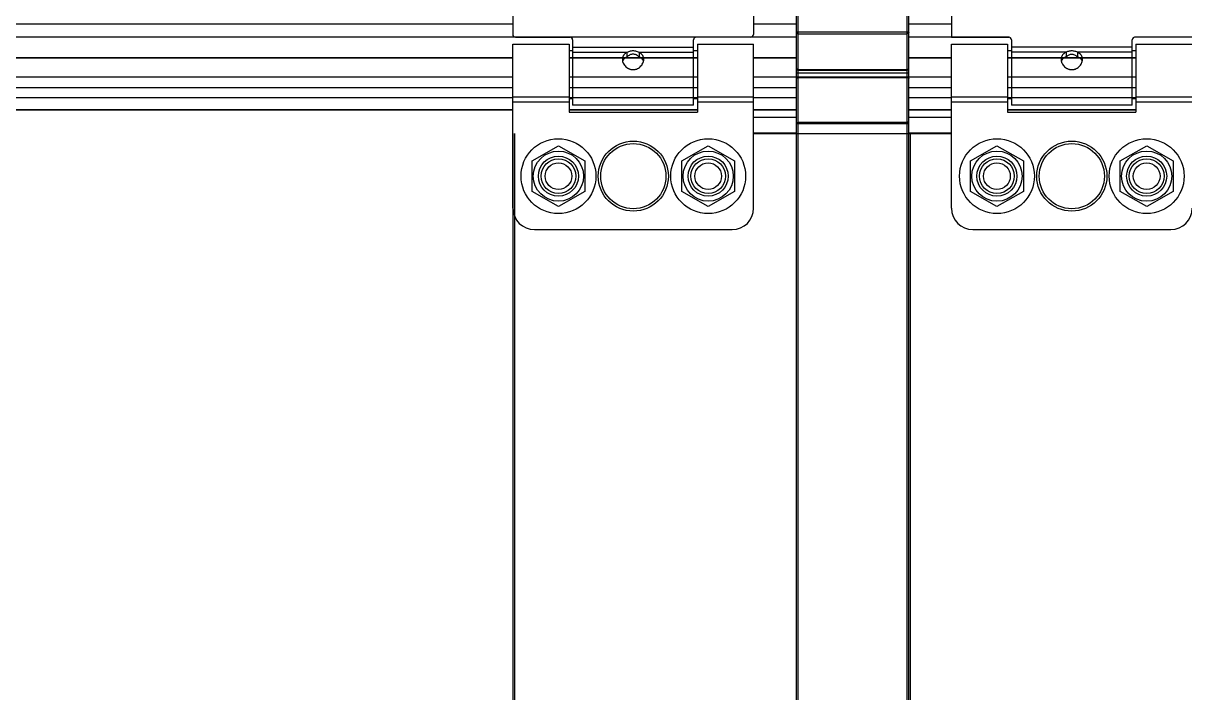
# Model space of a CAD drawing. Header units: millimetres. Extents: x 21899 to 38731, y -5425 to 3612.
# Drawn here: x 24005.7 to 24222.9, y -4256.1 to -4130.9 of the extents above; entities that cross this region are included whole.
import ezdxf

# ---------------------------------------------------------------- set-up
doc = ezdxf.new("R2010")
doc.units = ezdxf.units.MM

msp = doc.modelspace()

# ---------------------------------------------------------------- linework, layer by layer
at = {"color": 9, "linetype": 'Continuous'}
for p, q in [((24150.56024583445, -4233.211075831639), (24150.56024583445, -3651.467433996784)), ((24170.96024583446, -4233.211075831639), (24170.96024583446, -3651.467433996784)), ((24097.21024583446, -4131.040733996784), (23280.31024583445, -4131.040733996784)), ((24150.26024583445, -4131.040733996784), (24142.21024583446, -4131.040733996784)), ((24179.26024583445, -4131.040733996784), (24171.26024583445, -4131.040733996784)), ((24150.26024583445, -4133.475760407286), (23269.51937735043, -4133.475760407286)), ((24150.26024583445, -4132.460327215585), (24171.26024583445, -4132.460327215585)), ((24150.56024583445, -4132.813880606182), (24170.96024583446, -4132.813880606182)), ((24190.05111431848, -4133.475760407286), (24171.26024583445, -4133.475760407286)), ((25027.76024583445, -4133.475760407286), (24213.46937735043, -4133.475760407286)), ((24131.01024583445, -4135.372338315685), (24108.41024583446, -4135.372338315685)), ((24213.06024583445, -4135.325693046483), (24190.46024583446, -4135.325693046483)), ((24097.26024583446, -4137.320905572486), (23280.26024583445, -4137.320905572486)), ((24131.76024583445, -4137.320905572486), (24107.76024583445, -4137.320905572482)), ((24118.56370944605, -4136.318570370682), (24108.41024583446, -4136.318570370682)), ((24131.01024583445, -4136.318570370682), (24120.85678222275, -4136.318570370682)), ((24150.26024583445, -4137.320905572486), (24142.26024583445, -4137.320905572486)), ((24179.26024583445, -4137.320905572486), (24171.26024583445, -4137.320905572486)), ((24213.76024583445, -4137.320905572486), (24189.76024583445, -4137.320905572486)), ((24200.69385878455, -4136.280587794385), (24190.46024583446, -4136.280587794385)), ((24213.06024583445, -4136.280587794385), (24202.82663288426, -4136.280587794385)), ((24150.56024583445, -4139.520987387286), (24170.96024583446, -4139.520987387286)), ((24097.26024583446, -4140.967433996784), (23280.26024583445, -4140.967433996784)), ((24131.76024583445, -4140.967433996784), (24107.76024583445, -4140.967433996784)), ((24150.26024583445, -4140.967433996784), (24142.26024583445, -4140.967433996784)), ((24150.26024583445, -4140.167433996785), (24171.26024583445, -4140.167433996785)), ((24150.56024583445, -4140.979566031083), (24170.96024583446, -4140.979566031083)), ((24179.26024583445, -4140.967433996784), (24171.26024583445, -4140.967433996784)), ((24213.76024583445, -4140.967433996784), (24189.76024583445, -4140.967433996784)), ((23280.26024583445, -4144.750317430486), (24097.26024583446, -4144.750317430486)), ((24097.26024583445, -4144.616297622886), (24107.76024583445, -4144.616297622886)), ((24097.26024583445, -4145.562529677982), (24107.76024583445, -4145.562529677982)), ((24107.76024583445, -4144.750317430486), (24131.76024583445, -4144.750317430486)), ((24131.76024583445, -4144.616297622886), (24142.26024583445, -4144.616297622886)), ((24131.76024583445, -4145.562529677982), (24142.26024583445, -4145.562529677982)), ((24142.26024583445, -4144.750317430486), (24150.26024583445, -4144.750317430486)), ((24171.26024583445, -4144.750317430486), (24179.26024583445, -4144.750317430486)), ((24179.26024583445, -4144.616297622886), (24189.76024583445, -4144.616297622886)), ((24179.26024583445, -4145.562529677982), (24189.76024583445, -4145.562529677982)), ((24189.76024583445, -4144.750317430486), (24213.76024583445, -4144.750317430486)), ((24213.76024583445, -4144.616297622886), (24224.26024583445, -4144.616297622886)), ((24213.76024583445, -4145.562529677982), (24224.26024583445, -4145.562529677982)), ((23280.26024583445, -4147.079798756584), (24097.26024583446, -4147.079798756584)), ((24107.76024583445, -4147.07979875658), (24131.76024583445, -4147.079798756584)), ((24131.76024583445, -4147.079798756682), (24107.76024583445, -4147.079798756682)), ((24142.26024583445, -4147.079798756584), (24150.26024583445, -4147.079798756584)), ((24142.26024583445, -4148.458382074385), (24150.26024583445, -4148.458382074385)), ((24171.26024583445, -4147.079798756584), (24179.26024583445, -4147.079798756584)), ((24171.26024583445, -4148.458382074385), (24179.26024583445, -4148.458382074385)), ((24213.76024583445, -4147.079537038984), (24189.76024583445, -4147.079537038984)), ((24189.76024583445, -4147.079798756587), (24213.76024583445, -4147.079798756584)), ((24150.26024583445, -4149.591698065486), (24171.26024583445, -4149.591698065486)), ((24150.56024583445, -4149.379566031084), (24170.96024583446, -4149.379566031084)), ((24097.56024583445, -4151.467433996784), (24097.56024583445, -4233.211075831639)), ((24142.26024583446, -4151.376833996785), (24150.26024583445, -4151.376833996785)), ((24171.26024583445, -4151.376833996785), (24179.26024583445, -4151.376833996785)), ((24171.56024583445, -4151.467433996784), (24171.56024583445, -4233.211075831639)), ((24097.56024583445, -4233.211075831639), (24097.56024583445, -4330.367433996782)), ((24150.56024583445, -5103.432768112425), (24150.56024583445, -4233.211075831639)), ((24170.96024583446, -5103.432768112425), (24170.96024583446, -4233.211075831639)), ((24171.56024583445, -4233.211075831639), (24171.56024583445, -4755.667433996785))]:
    msp.add_line(p, q, dxfattribs=at)
at = {"color": 7, "linetype": 'Continuous'}
for p, q in [((24150.26024583445, -4233.211075831639), (24150.26024583445, -3667.467433996784)), ((24171.26024583445, -4233.211075831639), (24171.26024583445, -3667.467433996784)), ((24097.26024583446, -4137.417433996785), (23280.26024583445, -4137.417433996785)), ((24107.76024583445, -4135.967433996784), (24108.41024583446, -4135.967433996784)), ((24131.76024583445, -4137.417433996785), (24107.76024583445, -4137.417433996781)), ((24118.56370944605, -4136.318570370682), (24118.56370944605, -4137.192015344683)), ((24120.85678222275, -4136.318570370682), (24120.85678222275, -4137.192015344683)), ((24131.01024583445, -4135.967433996784), (24131.76024583445, -4135.967433996784)), ((24150.26024583445, -4137.417433996785), (24142.26024583445, -4137.417433996785)), ((24179.26024583445, -4137.417433996785), (24171.26024583445, -4137.417433996785)), ((24189.76024583445, -4135.967433996784), (24190.46024583446, -4135.967433996784)), ((24213.76024583445, -4137.417433996781), (24189.76024583445, -4137.417433996785)), ((24200.69385878455, -4136.280587794385), (24200.69385878455, -4137.162029100184)), ((24202.82663288426, -4136.280587794385), (24202.82663288426, -4137.162029100184)), ((24213.06024583445, -4135.967433996784), (24213.76024583445, -4135.967433996784)), ((24150.56024583445, -4139.667433996785), (24170.96024583446, -4139.667433996785)), ((24150.56024583445, -4140.891698065481), (24170.96024583446, -4140.891698065481)), ((24097.26024583446, -4142.967433996781), (23280.26024583445, -4142.967433996781)), ((24131.76024583445, -4142.967433996781), (24107.76024583445, -4142.967433996781)), ((24150.26024583445, -4142.967433996784), (24142.26024583445, -4142.967433996784)), ((24179.26024583445, -4142.967433996784), (24171.26024583445, -4142.967433996784)), ((24213.76024583445, -4142.967433996784), (24189.76024583445, -4142.967433996784)), ((24107.76024583445, -4144.967433996784), (24108.41024583446, -4144.967433996784)), ((24131.01024583445, -4144.967433996784), (24131.76024583445, -4144.967433996784)), ((24189.76024583445, -4144.967433996784), (24190.46024583446, -4144.967433996784)), ((24213.06024583445, -4144.967433996784), (24213.76024583445, -4144.967433996784)), ((24097.26024583446, -4147.047733996782), (23280.26024583445, -4147.047733996782)), ((24131.76024583445, -4147.047733996782), (24107.76024583445, -4147.047733996782)), ((24107.76024583445, -4147.047733996782), (24131.76024583445, -4147.047733996782)), ((24150.26024583445, -4147.047733996782), (24142.26024583445, -4147.047733996786)), ((24179.26024583445, -4147.047733996782), (24171.26024583445, -4147.047733996782)), ((24189.76024583445, -4147.047433996782), (24213.76024583445, -4147.047433996782)), ((24213.76024583445, -4147.047733996782), (24189.76024583445, -4147.047733996782)), ((24097.26024583445, -4151.467433996784), (24097.26024583445, -4233.211075831639)), ((24142.26024583445, -4151.467433996781), (24179.26024583445, -4151.467433996784)), ((24100.82390103285, -4156.617433996782), (24105.76024583445, -4153.767433996783)), ((24105.76024583445, -4153.767433996783), (24110.69659063595, -4156.617433996782)), ((24128.82390103285, -4156.617433996782), (24133.76024583445, -4153.767433996783)), ((24133.76024583445, -4153.767433996783), (24138.69659063595, -4156.617433996782)), ((24182.82390103285, -4156.617433996782), (24187.76024583445, -4153.767433996783)), ((24187.76024583445, -4153.767433996783), (24192.69659063595, -4156.617433996782)), ((24210.82390103285, -4156.617433996782), (24215.76024583445, -4153.767433996783)), ((24215.76024583445, -4153.767433996783), (24220.69659063595, -4156.617433996782)), ((24100.82390103285, -4162.317433996783), (24100.82390103285, -4156.617433996782)), ((24110.69659063595, -4156.617433996782), (24110.69659063595, -4162.317433996783)), ((24128.82390103285, -4162.317433996783), (24128.82390103285, -4156.617433996782)), ((24138.69659063595, -4156.617433996782), (24138.69659063595, -4162.317433996783)), ((24182.82390103285, -4162.317433996783), (24182.82390103285, -4156.617433996782)), ((24192.69659063595, -4156.617433996782), (24192.69659063595, -4162.317433996783)), ((24210.82390103285, -4162.317433996783), (24210.82390103285, -4156.617433996782)), ((24220.69659063595, -4156.617433996782), (24220.69659063595, -4162.317433996783)), ((24105.76024583445, -4165.167433996785), (24100.82390103285, -4162.317433996783)), ((24110.69659063595, -4162.317433996783), (24105.76024583445, -4165.167433996785)), ((24133.76024583445, -4165.167433996785), (24128.82390103285, -4162.317433996783)), ((24138.69659063595, -4162.317433996783), (24133.76024583445, -4165.167433996785)), ((24187.76024583445, -4165.167433996785), (24182.82390103285, -4162.317433996783)), ((24192.69659063595, -4162.317433996783), (24187.76024583445, -4165.167433996785)), ((24215.76024583445, -4165.167433996785), (24210.82390103285, -4162.317433996783)), ((24220.69659063595, -4162.317433996783), (24215.76024583445, -4165.167433996785)), ((24097.26024583445, -4233.211075831639), (24097.26024583445, -4330.367433996782)), ((24150.26024583445, -5103.432768112425), (24150.26024583445, -4233.211075831639)), ((24171.26024583445, -5103.432768112425), (24171.26024583445, -4233.211075831639))]:
    msp.add_line(p, q, dxfattribs=at)
at = {"color": 3, "linetype": 'Continuous'}
for p, q in [((24097.21024583446, -4095.467433996784), (24097.21024583446, -4132.967433996784)), ((24142.21024583446, -4095.467433996784), (24142.21024583446, -4132.967433996784)), ((24179.26024583445, -4095.467433996784), (24179.26024583445, -4133.467433996784)), ((24097.71024583446, -4133.467433996784), (24107.91024583446, -4133.467433996784)), ((24141.71024583446, -4133.467433996784), (24131.51024583445, -4133.467433996784)), ((24179.26024583445, -4133.467433996784), (24189.96024583446, -4133.467433996784)), ((24224.26024583445, -4133.467433996784), (24213.56024583445, -4133.467433996784)), ((24097.26024583445, -4134.767433996783), (24107.76024583445, -4134.767433996783)), ((24097.26024583445, -4165.467433996784), (24097.26024583445, -4134.767478589083)), ((24107.76024583445, -4134.767586793283), (24107.76024583445, -4147.467433996784)), ((24108.41024583446, -4133.967433996784), (24108.41024583446, -4146.167362466384)), ((24131.01024583445, -4146.167362466384), (24131.01024583445, -4133.967433996784)), ((24131.76024583445, -4134.767433996783), (24142.26024583445, -4134.767433996783)), ((24131.76024583445, -4134.767586793283), (24131.76024583445, -4147.467433996784)), ((24142.26024583445, -4165.467433996784), (24142.26024583445, -4134.767478589083)), ((24179.26024583445, -4134.767433996783), (24189.76024583445, -4134.767433996783)), ((24179.26024583445, -4165.467433996784), (24179.26024583445, -4134.767478589083)), ((24189.76024583445, -4134.767586793283), (24189.76024583445, -4147.467433996784)), ((24190.46024583446, -4133.967433996784), (24190.46024583446, -4146.167336108583)), ((24213.06024583445, -4146.167336108583), (24213.06024583445, -4133.967433996784)), ((24213.76024583445, -4134.767433996783), (24224.26024583445, -4134.767433996783)), ((24213.76024583445, -4134.767586793283), (24213.76024583445, -4147.467433996784)), ((24131.01024583445, -4146.167433996785), (24108.41024583446, -4146.167433996785)), ((24213.06024583445, -4146.167433996785), (24190.46024583446, -4146.167433996785)), ((24107.76024583445, -4147.467433996784), (24131.76024583445, -4147.467433996784)), ((24189.76024583445, -4147.467433996784), (24213.76024583445, -4147.467433996784)), ((24101.26024583445, -4169.467433996784), (24138.26024583445, -4169.467433996784)), ((24183.26024583445, -4169.467433996784), (24220.26024583445, -4169.467433996784))]:
    msp.add_line(p, q, dxfattribs=at)
at = {"color": 7, "linetype": 'Continuous'}
for points in [[(24150.56024583445, -4140.891698065481), (24150.54841219475, -4140.891931547985), (24150.53659795645, -4140.892631554683), (24150.52483821065, -4140.893794892983), (24150.51313177486, -4140.895420720086), (24150.50150604126, -4140.897504869286), (24150.48998707725, -4140.900041234481), (24150.47855439426, -4140.903034751884), (24150.46729996926, -4140.906459452786), (24150.45615097755, -4140.910336623985), (24150.44520244736, -4140.914633056685), (24150.43441731256, -4140.919361540085), (24150.42382244696, -4140.924511502684), (24150.41347111555, -4140.930054831484), (24150.40329279285, -4140.936030815485), (24150.39343140945, -4140.942353028286), (24150.38377928696, -4140.949088177784), (24150.37441317065, -4140.956185388384), (24150.36534660445, -4140.963631649485), (24150.35652791735, -4140.971473157186), (24150.34809994005, -4140.979579892084), (24150.33994547205, -4140.988061746682), (24150.33214125046, -4140.996843507482), (24150.32469907925, -4141.005908598387), (24150.31757534815, -4141.015314860282), (24150.31087886225, -4141.024916432381), (24150.30453234435, -4141.034820371084), (24150.29857352606, -4141.044975187286), (24150.29303626146, -4141.055319753183), (24150.28788254235, -4141.065927492184), (24150.28316526386, -4141.076692164084), (24150.27886806735, -4141.087647346181), (24150.27499042565, -4141.098803761584), (24150.27157005625, -4141.110050682886), (24150.26858319946, -4141.121463406385), (24150.26604571406, -4141.132992962384), (24150.26396595896, -4141.144599919584), (24150.26234067035, -4141.156307202784), (24150.26117811765, -4141.168065444783), (24150.26047924405, -4141.179866274984), (24150.26024583445, -4141.191698065484)], [(24170.96024583446, -4140.891698065481), (24170.97207947426, -4140.891931547985), (24170.98389371256, -4140.892631554683), (24170.99565345836, -4140.893794892983), (24171.00735989415, -4140.895420720086), (24171.01898562776, -4140.897504869286), (24171.03050459175, -4140.900041234481), (24171.04193727476, -4140.903034751884), (24171.05319169966, -4140.906459452786), (24171.06434069136, -4140.910336623985), (24171.07528922166, -4140.914633056685), (24171.08607435646, -4140.919361540085), (24171.09666922205, -4140.924511502684), (24171.10702055345, -4140.930054831484), (24171.11719887615, -4140.936030815485), (24171.12706025956, -4140.942353028286), (24171.13671238205, -4140.949088177784), (24171.14607849825, -4140.956185388384), (24171.15514506455, -4140.963631649485), (24171.16396375165, -4140.971473157186), (24171.17239172895, -4140.979579892084), (24171.18054619695, -4140.988061746682), (24171.18835041855, -4140.996843507482), (24171.19579258976, -4141.005908598387), (24171.20291632085, -4141.015314860282), (24171.20961280675, -4141.024916432381), (24171.21595932456, -4141.034820371084), (24171.22191814295, -4141.044975187286), (24171.22745540756, -4141.055319753183), (24171.23260912666, -4141.065927492184), (24171.23732640516, -4141.076692164084), (24171.24162360166, -4141.087647346181), (24171.24550124335, -4141.098803761584), (24171.24892161266, -4141.110050682886), (24171.25190846955, -4141.121463406385), (24171.25444595495, -4141.132992962384), (24171.25652571005, -4141.144599919584), (24171.25815099865, -4141.156307202784), (24171.25931355136, -4141.168065444783), (24171.26001242496, -4141.179866274984), (24171.26024583445, -4141.191698065484)]]:
    msp.add_lwpolyline(points, dxfattribs=at)
for centre, radius in [((24105.76024583445, -4159.467433996784), 7), ((24133.76024583445, -4159.467433996784), 7), ((24187.76024583445, -4159.467433996784), 7), ((24215.76024583445, -4159.467433996784), 7), ((24105.76024583445, -4159.467433996784), 3.75), ((24105.76024583445, -4159.467433996784), 2.5), ((24133.76024583445, -4159.467433996784), 3.75), ((24133.76024583445, -4159.467433996784), 2.5), ((24187.76024583445, -4159.467433996784), 3.75), ((24187.76024583445, -4159.467433996784), 2.5), ((24215.76024583445, -4159.467433996784), 3.75), ((24215.76024583445, -4159.467433996784), 2.5)]:
    msp.add_circle(centre, radius, dxfattribs=at)
at = {"color": 9, "linetype": 'Continuous'}
for centre, radius in [((24119.76024583445, -4159.467433996784), 6.554384833099999), ((24201.76024583445, -4159.467433996784), 6.554384833099999), ((24105.76024583445, -4159.467433996784), 4.7), ((24119.76024583445, -4159.467433996784), 6.093807071100001), ((24133.76024583445, -4159.467433996784), 4.7), ((24187.76024583445, -4159.467433996784), 4.7), ((24201.76024583445, -4159.467433996784), 6.093807071100001), ((24215.76024583445, -4159.467433996784), 4.7)]:
    msp.add_circle(centre, radius, dxfattribs=at)
at = {"color": 3, "linetype": 'Continuous'}
for centre in [(24105.76024583445, -4159.467433996784), (24133.76024583445, -4159.467433996784), (24187.76024583445, -4159.467433996784), (24215.76024583445, -4159.467433996784)]:
    msp.add_circle(centre, 3.25, dxfattribs=at)
for centre, radius, start, end in [((24097.71024583446, -4132.967433996784), 0.5, 180, 270), ((24107.91024583446, -4133.967433996784), 0.5, 0, 90), ((24131.51024583445, -4133.967433996784), 0.5, 90, 180), ((24141.71024583446, -4132.967433996784), 0.5, 270, 0), ((24189.96024583446, -4133.967433996784), 0.5, 0, 90), ((24213.56024583445, -4133.967433996784), 0.5, 90, 180), ((24101.26024583445, -4165.467433996784), 4, 180, 270), ((24138.26024583445, -4165.467433996784), 4, 270, 0), ((24183.26024583445, -4165.467433996784), 4, 180, 270), ((24220.26024583445, -4165.467433996784), 4, 270, 0)]:
    msp.add_arc(centre, radius, start, end, dxfattribs=at)
at = {"color": 7, "linetype": 'Continuous'}
for centre, start, end in [((24150.56024583445, -4139.367433996782), 180, 270), ((24170.96024583446, -4139.367433996782), 270, 0)]:
    msp.add_arc(centre, 0.3, start, end, dxfattribs=at)
at = {"color": 9, "linetype": 'Continuous'}
for points, start_tangent, end_tangent in [([(24150.26024583445, -4132.601748571784), (24150.26037758356, -4132.608034749885), (24150.26077271496, -4132.614315406683), (24150.26143088176, -4132.620585025683), (24150.26235150566, -4132.626838100185), (24150.26353377826, -4132.633069137783), (24150.26497666116, -4132.639272665687), (24150.26667888685, -4132.645443235184), (24150.26863896026, -4132.651575426486), (24150.27085515995, -4132.657663853586), (24150.27332553925, -4132.663703168686), (24150.27604792836, -4132.669688067484), (24150.27901993615, -4132.675613293084), (24150.28223895225, -4132.681473641382), (24150.28570214935, -4132.687263964983), (24150.28940648555, -4132.692979178084), (24150.29334870716, -4132.698614260882), (24150.29752535185, -4132.704164263881), (24150.30193275095, -4132.709624312485), (24150.30656703346, -4132.714989610986), (24150.31142412886, -4132.720255446684), (24150.31649977106, -4132.725417194686), (24150.32178950205, -4132.730470321187), (24150.32728867566, -4132.735410387884), (24150.33299246186, -4132.740233055783), (24150.33889585076, -4132.744934089083), (24150.34499365736, -4132.749509358584), (24150.35128052575, -4132.753954845883), (24150.35775093405, -4132.758266646286), (24150.36439919905, -4132.762440972687), (24150.37121948146, -4132.766474158483), (24150.37820579075, -4132.770362661484), (24150.38535199076, -4132.774103066085), (24150.39265180475, -4132.777692087186), (24150.40009882115, -4132.781126572287), (24150.40768649886, -4132.784403504784), (24150.41540817365, -4132.787520006686), (24150.42325706326, -4132.790473340387), (24150.43122627385, -4132.793260912085), (24150.43930880575, -4132.795880273285), (24150.44749755986, -4132.798329123385), (24150.45578534386, -4132.800605311584), (24150.46416487836, -4132.802706838384), (24150.47262880325, -4132.804631858284), (24150.48116968466, -4132.806378680181), (24150.48978002075, -4132.807945769984), (24150.49845224885, -4132.809331751285), (24150.50717875196, -4132.810535406586), (24150.51595186525, -4132.811555678783), (24150.52476388325, -4132.812391671783), (24150.53360706585, -4132.813042651183), (24150.54247364616, -4132.813508045381), (24150.55135583616, -4132.813787445486), (24150.56024583445, -4132.813880606185)], (0, -1), (1, 0)), ([(24171.26024583445, -4132.601748571784), (24171.26011408545, -4132.608034749885), (24171.25971895405, -4132.614315406683), (24171.25906078726, -4132.620585025683), (24171.25814016325, -4132.626838100185), (24171.25695789066, -4132.633069137783), (24171.25551500786, -4132.639272665687), (24171.25381278216, -4132.645443235184), (24171.25185270875, -4132.651575426486), (24171.24963650905, -4132.657663853586), (24171.24716612976, -4132.663703168686), (24171.24444374065, -4132.669688067484), (24171.24147173285, -4132.675613293084), (24171.23825271675, -4132.681473641382), (24171.23478951966, -4132.687263964983), (24171.23108518346, -4132.692979178084), (24171.22714296175, -4132.698614260882), (24171.22296631716, -4132.704164263881), (24171.21855891806, -4132.709624312485), (24171.21392463555, -4132.714989610986), (24171.20906754016, -4132.720255446684), (24171.20399189786, -4132.725417194686), (24171.19870216695, -4132.730470321187), (24171.19320299335, -4132.735410387884), (24171.18749920715, -4132.740233055783), (24171.18159581826, -4132.744934089083), (24171.17549801165, -4132.749509358584), (24171.16921114325, -4132.753954845883), (24171.16274073496, -4132.758266646286), (24171.15609246996, -4132.762440972687), (24171.14927218755, -4132.766474158483), (24171.14228587826, -4132.770362661484), (24171.13513967826, -4132.774103066085), (24171.12783986426, -4132.777692087186), (24171.12039284785, -4132.781126572287), (24171.11280517005, -4132.784403504784), (24171.10508349535, -4132.787520006686), (24171.09723460575, -4132.790473340387), (24171.08926539516, -4132.793260912085), (24171.08118286326, -4132.795880273285), (24171.07299410916, -4132.798329123385), (24171.06470632515, -4132.800605311584), (24171.05632679065, -4132.802706838384), (24171.04786286566, -4132.804631858284), (24171.03932198435, -4132.806378680181), (24171.03071164826, -4132.807945769984), (24171.02203942016, -4132.809331751285), (24171.01331291706, -4132.810535406586), (24171.00453980366, -4132.811555678783), (24170.99572778576, -4132.812391671783), (24170.98688460306, -4132.813042651183), (24170.97801802286, -4132.813508045381), (24170.96913583286, -4132.813787445486), (24170.96024583446, -4132.813880606185)], (0, -1), (-1, 0)), ([(24150.26024583445, -4139.308855352983), (24150.26037758356, -4139.315141531084), (24150.26077271496, -4139.321422187882), (24150.26143088176, -4139.327691806882), (24150.26235150566, -4139.333944881384), (24150.26353377826, -4139.340175918982), (24150.26497666116, -4139.346379446886), (24150.26667888685, -4139.352550016383), (24150.26863896026, -4139.358682207685), (24150.27085515995, -4139.364770634786), (24150.27332553925, -4139.370809949885), (24150.27604792836, -4139.376794848586), (24150.27901993615, -4139.382720074283), (24150.28223895225, -4139.388580422585), (24150.28570214935, -4139.394370746084), (24150.28940648555, -4139.400085959283), (24150.29334870716, -4139.405721042081), (24150.29752535185, -4139.411271045085), (24150.30193275095, -4139.416731093685), (24150.30656703346, -4139.422096392083), (24150.31142412886, -4139.427362227883), (24150.31649977106, -4139.432523975885), (24150.32178950205, -4139.437577102386), (24150.32728867566, -4139.442517169084), (24150.33299246186, -4139.447339836983), (24150.33889585076, -4139.452040870283), (24150.34499365736, -4139.456616139783), (24150.35128052575, -4139.461061627082), (24150.35775093405, -4139.465373427485), (24150.36439919905, -4139.469547753784), (24150.37121948146, -4139.473580939683), (24150.37820579075, -4139.477469442683), (24150.38535199076, -4139.481209847285), (24150.39265180475, -4139.484798868385), (24150.40009882115, -4139.488233353486), (24150.40768649886, -4139.491510285983), (24150.41540817365, -4139.494626787784), (24150.42325706326, -4139.497580121586), (24150.43122627385, -4139.500367693285), (24150.43930880575, -4139.502987054484), (24150.44749755986, -4139.505435904584), (24150.45578534386, -4139.507712092784), (24150.46416487836, -4139.509813619583), (24150.47262880325, -4139.511738639385), (24150.48116968466, -4139.513485461384), (24150.48978002075, -4139.515052551184), (24150.49845224885, -4139.516438532382), (24150.50717875196, -4139.517642187786), (24150.51595186525, -4139.518662459983), (24150.52476388325, -4139.519498452983), (24150.53360706585, -4139.520149432386), (24150.54247364616, -4139.520614826584), (24150.55135583616, -4139.520894226685), (24150.56024583445, -4139.520987387283)], (0, -1), (1, 0)), ([(24171.26024583445, -4139.308855352983), (24171.26011408545, -4139.315141531084), (24171.25971895405, -4139.321422187882), (24171.25906078726, -4139.327691806882), (24171.25814016325, -4139.333944881384), (24171.25695789066, -4139.340175918982), (24171.25551500786, -4139.346379446886), (24171.25381278216, -4139.352550016383), (24171.25185270875, -4139.358682207685), (24171.24963650905, -4139.364770634786), (24171.24716612976, -4139.370809949885), (24171.24444374065, -4139.376794848586), (24171.24147173285, -4139.382720074283), (24171.23825271675, -4139.388580422585), (24171.23478951966, -4139.394370746084), (24171.23108518346, -4139.400085959283), (24171.22714296175, -4139.405721042081), (24171.22296631716, -4139.411271045085), (24171.21855891806, -4139.416731093685), (24171.21392463555, -4139.422096392083), (24171.20906754016, -4139.427362227883), (24171.20399189786, -4139.432523975885), (24171.19870216695, -4139.437577102386), (24171.19320299335, -4139.442517169084), (24171.18749920715, -4139.447339836983), (24171.18159581826, -4139.452040870283), (24171.17549801165, -4139.456616139783), (24171.16921114325, -4139.461061627082), (24171.16274073496, -4139.465373427485), (24171.15609246996, -4139.469547753784), (24171.14927218755, -4139.473580939683), (24171.14228587826, -4139.477469442683), (24171.13513967826, -4139.481209847285), (24171.12783986426, -4139.484798868385), (24171.12039284785, -4139.488233353486), (24171.11280517005, -4139.491510285983), (24171.10508349535, -4139.494626787784), (24171.09723460575, -4139.497580121586), (24171.08926539516, -4139.500367693285), (24171.08118286326, -4139.502987054484), (24171.07299410916, -4139.505435904584), (24171.06470632515, -4139.507712092784), (24171.05632679065, -4139.509813619583), (24171.04786286566, -4139.511738639385), (24171.03932198435, -4139.513485461384), (24171.03071164826, -4139.515052551184), (24171.02203942016, -4139.516438532382), (24171.01331291706, -4139.517642187786), (24171.00453980366, -4139.518662459983), (24170.99572778576, -4139.519498452983), (24170.98688460306, -4139.520149432386), (24170.97801802286, -4139.520614826584), (24170.96913583286, -4139.520894226685), (24170.96024583446, -4139.520987387283)], (0, -1), (-1, 0)), ([(24150.26024583445, -4141.191698065484), (24150.26048668016, -4141.183199553985), (24150.26120883065, -4141.174714686686), (24150.26241112636, -4141.166257088482), (24150.26409163696, -4141.157840339185), (24150.26624766395, -4141.149477953282), (24150.26887574585, -4141.141183357484), (24150.27197166266, -4141.132969870183), (24150.27553044356, -4141.124850678983), (24150.27954637435, -4141.116838820586), (24150.28401300695, -4141.108947159084), (24150.28892316956, -4141.101188365685), (24150.29426897815, -4141.093574898185), (24150.30004184936, -4141.086118981084), (24150.30623251396, -4141.078832585785), (24150.31283103136, -4141.071727412485), (24150.31982680966, -4141.064814866184), (24150.32720860296, -4141.058106058385), (24150.33496461356, -4141.051611714383), (24150.34308216245, -4141.045342437685), (24150.35154913296, -4141.039307634683), (24150.36034822125, -4141.033519457184), (24150.36948020845, -4141.027978066786), (24150.37866765975, -4141.022835152982), (24150.38756774855, -4141.018230087686), (24150.39613476956, -4141.014120535385), (24150.40441832096, -4141.010427844487), (24150.41245728446, -4141.007092344384), (24150.42029154026, -4141.004064385785), (24150.42795736916, -4141.001304050385), (24150.43548911095, -4140.998778704185), (24150.44291966566, -4140.996461580484), (24150.45028064266, -4140.994330823285), (24150.45760236756, -4140.992368791785), (24150.46491452676, -4140.990561368484), (24150.47224625446, -4140.988897579884), (24150.47962570406, -4140.987369415287), (24150.48708057276, -4140.985971493885), (24150.49463758105, -4140.984701015886), (24150.50231991046, -4140.983557983584), (24150.51014878515, -4140.982544669985), (24150.51814187046, -4140.981665620084), (24150.52629905366, -4140.980928503983), (24150.53461708926, -4140.980341533284), (24150.54309407376, -4140.979913012781), (24150.55166648756, -4140.979652793381), (24150.56024583445, -4140.979566031087)], (0, 1), (1, 0)), ([(24171.26024583445, -4141.191698065484), (24171.26000498886, -4141.183199553985), (24171.25928283835, -4141.174714686686), (24171.25808054266, -4141.166257088482), (24171.25640003206, -4141.157840339185), (24171.25424400496, -4141.149477953282), (24171.25161592316, -4141.141183357484), (24171.24852000635, -4141.132969870085), (24171.24496122546, -4141.124850678983), (24171.24094529466, -4141.116838820586), (24171.23647866206, -4141.108947159084), (24171.23156849945, -4141.101188365685), (24171.22622269076, -4141.093574898185), (24171.22044981965, -4141.086118981084), (24171.21425915505, -4141.078832585785), (24171.20766063765, -4141.071727412485), (24171.20066485925, -4141.064814866184), (24171.19328306605, -4141.058106058385), (24171.18552705545, -4141.051611714383), (24171.17740950655, -4141.045342437685), (24171.16894253605, -4141.039307634785), (24171.16014344775, -4141.033519457184), (24171.15101146055, -4141.027978066786), (24171.14182400926, -4141.022835152982), (24171.13292392045, -4141.018230087686), (24171.12435689945, -4141.014120535385), (24171.11607334805, -4141.010427844487), (24171.10803438455, -4141.007092344384), (24171.10020012876, -4141.004064385785), (24171.09253429985, -4141.001304050385), (24171.08500255806, -4140.998778704185), (24171.07757200336, -4140.996461580484), (24171.07021102635, -4140.994330823285), (24171.06288930145, -4140.992368791785), (24171.05557714225, -4140.990561368484), (24171.04824541455, -4140.988897579884), (24171.04086596495, -4140.987369415287), (24171.03341109626, -4140.985971493885), (24171.02585408796, -4140.984701015886), (24171.01817175855, -4140.983557983584), (24171.01034288385, -4140.982544669985), (24171.00234979855, -4140.981665620084), (24170.99419261536, -4140.980928503983), (24170.98587457975, -4140.980341533284), (24170.97739759526, -4140.979913012781), (24170.96882518145, -4140.979652793381), (24170.96024583446, -4140.979566031087)], (0, 1), (-1, 0)), ([(24150.26024583445, -4149.591698065482), (24150.26047712365, -4149.583369801085), (24150.26117063436, -4149.575054378185), (24150.26232529736, -4149.566764618385), (24150.26393933226, -4149.558513304286), (24150.26601025036, -4149.550313158585), (24150.26853485845, -4149.542176825382), (24150.27150926365, -4149.534116850382), (24150.27492887975, -4149.526145661383), (24150.27878843395, -4149.518275549484), (24150.28308197505, -4149.510518649886), (24150.28780288275, -4149.502886922886), (24150.29294387785, -4149.495392136387), (24150.29849703306, -4149.488045846587), (24150.30445378606, -4149.480859380985), (24150.31080495185, -4149.473843820584), (24150.31754073735, -4149.467009982984), (24150.32465075655, -4149.460368405284), (24150.33212404636, -4149.453929328485), (24150.33994908346, -4149.447702681084), (24150.34811380206, -4149.441698064084), (24150.35660561295, -4149.435924736283), (24150.36541142236, -4149.430391599586), (24150.37451765235, -4149.425107185782), (24150.38391026166, -4149.420079643083), (24150.39357476776, -4149.415316723584), (24150.40349626845, -4149.410825771281), (24150.41365946576, -4149.406613711084), (24150.42404868855, -4149.402687037384), (24150.43464791746, -4149.399051805087), (24150.44544080926, -4149.395713619384), (24150.45641072215, -4149.392677627484), (24150.46754074126, -4149.389948510683), (24150.47881370486, -4149.387530477086), (24150.49021223096, -4149.385427255185), (24150.50171874376, -4149.383642087787), (24150.51331550116, -4149.382177727786), (24150.52498462166, -4149.381036432884), (24150.53670811235, -4149.380219962984), (24150.54846789625, -4149.379729576985), (24150.56024583445, -4149.379566031084)], (0, 1), (1, 0)), ([(24171.26024583445, -4149.591698065482), (24171.26001454536, -4149.583369801085), (24171.25932103465, -4149.575054378185), (24171.25816637166, -4149.566764618483), (24171.25655233665, -4149.558513304286), (24171.25448141865, -4149.550313158585), (24171.25195681055, -4149.542176825382), (24171.24898240535, -4149.534116850382), (24171.24556278925, -4149.526145661383), (24171.24170323505, -4149.518275549484), (24171.23740969386, -4149.510518649886), (24171.23268878616, -4149.502886922886), (24171.22754779116, -4149.495392136387), (24171.22199463595, -4149.488045846587), (24171.21603788296, -4149.480859380985), (24171.20968671715, -4149.473843820584), (24171.20295093165, -4149.467009982984), (24171.19584091236, -4149.460368405284), (24171.18836762266, -4149.453929328485), (24171.18054258556, -4149.447702681084), (24171.17237786685, -4149.441698064084), (24171.16388605596, -4149.435924736184), (24171.15508024655, -4149.430391599586), (24171.14597401666, -4149.425107185782), (24171.13658140725, -4149.420079643083), (24171.12691690125, -4149.415316723584), (24171.11699540046, -4149.410825771383), (24171.10683220325, -4149.406613711084), (24171.09644298046, -4149.402687037384), (24171.08584375156, -4149.399051805087), (24171.07505085976, -4149.395713619384), (24171.06408094686, -4149.392677627484), (24171.05295092775, -4149.389948510683), (24171.04167796415, -4149.387530477086), (24171.03027943806, -4149.385427255185), (24171.01877292525, -4149.383642087787), (24171.00717616786, -4149.382177727786), (24170.99550704735, -4149.381036432884), (24170.98378355666, -4149.380219962984), (24170.97202377266, -4149.379729576985), (24170.96024583446, -4149.379566031084)], (0, 1), (-1, 0))]:
    msp.add_spline(points, degree=3, dxfattribs=dict(at, start_tangent=start_tangent, end_tangent=end_tangent))
at = {"color": 3, "linetype": 'Continuous'}
for points, start_tangent, end_tangent in [([(24118.56370944605, -4136.318570370686), (24118.43657792486, -4136.388290545287), (24118.31771755706, -4136.466062289082), (24118.20807416276, -4136.551448927885), (24118.10701262286, -4136.645356458585), (24118.01275769915, -4136.751007041285), (24117.92513850416, -4136.872282150283), (24117.84591133276, -4137.013470476284), (24117.77854039325, -4137.180475332187), (24117.72959970626, -4137.380438854683), (24117.71024583446, -4137.617433996786)], (-0.8941031294883102, -0.447861132315822), (0, -1)), ([(24117.71024583446, -4137.617433996786), (24117.74850404376, -4137.961212887783)], (0, -1), (0.2149575477087184, -0.9766233934752199)), ([(24120.85678222275, -4136.318570370686), (24120.55028508486, -4136.185795658786), (24120.21859711285, -4136.088856126984), (24119.87417210615, -4136.038905042582), (24119.52673459695, -4136.040370698285), (24119.18604448695, -4136.092392791086), (24118.86122684735, -4136.189093412586), (24118.56370944605, -4136.318570370686)], (-0.8941031294935075, 0.4478611323054459), (-0.8941031294935075, -0.4478611323054459)), ([(24121.71024583446, -4137.617433996786), (24121.69329179285, -4137.395349450986), (24121.64981242335, -4137.205330476683), (24121.58934829936, -4137.045009126983), (24121.51833032546, -4136.909317080683), (24121.43996627655, -4136.792484265285), (24121.35645592946, -4136.690972792685), (24121.26848735946, -4136.601453540485), (24121.17556105605, -4136.521062994385), (24121.07609649036, -4136.447397877282), (24120.96967019736, -4136.379841181983), (24120.85678222275, -4136.318570370686)], (0, 1), (-0.8941031294983597, 0.4478611322957595)), ([(24121.67217870355, -4137.960344862682), (24121.71024583446, -4137.617433996786)], (0.2144533220178152, 0.9767342385088809), (0, 1)), ([(24200.69385878455, -4136.280587794385), (24200.53622714565, -4136.359565562185), (24200.39015838626, -4136.450312216783), (24200.25754762135, -4136.551896572086), (24200.13761913916, -4136.665461232786), (24200.02822479495, -4136.795570967084), (24199.92991402146, -4136.947931247383), (24199.84637652375, -4137.129437580787), (24199.78494419466, -4137.350381105583), (24199.76024583445, -4137.617433996786)], (-0.9126506139723565, -0.4087405739780194), (0, -1)), ([(24199.76024583445, -4137.617433996786), (24199.79847084825, -4137.961062037184)], (0, -1), (0.214869107079481, -0.9766428553073363)), ([(24202.82663288426, -4136.280587794385), (24202.53716708075, -4136.168460077783), (24202.22828833656, -4136.087802032185), (24201.90986595476, -4136.046649522485), (24201.58973627245, -4136.048047541584), (24201.27545929296, -4136.091143482286), (24200.97396914616, -4136.171531790782), (24200.69385878455, -4136.280587794385)], (-0.9126506139761376, 0.4087405739695771), (-0.9126506139761376, -0.4087405739695771)), ([(24203.76024583445, -4137.617433996786), (24203.73907990156, -4137.369809949387), (24203.68555791366, -4137.161407928486), (24203.61208416696, -4136.988342153085), (24203.52578649025, -4136.842697108683), (24203.43034106406, -4136.718106960985), (24203.32749704746, -4136.609957351286), (24203.21689491275, -4136.514178989184), (24203.09644098766, -4136.427505495982), (24202.96599637945, -4136.349494472483), (24202.82663288426, -4136.280587794385)], (0, 1), (-0.9126506139762002, 0.4087405739694374)), ([(24203.72189999516, -4137.961611947385), (24203.76024583445, -4137.617433996786)], (0.2151963083571319, 0.9765708109857997), (0, 1)), ([(24117.74850404376, -4137.961212887783), (24117.75433422516, -4137.986766805387), (24117.88434236906, -4138.353592910184), (24118.09330522956, -4138.698239654086), (24118.37052365656, -4139.001874358686), (24118.70690437556, -4139.250216590082), (24118.89221018656, -4139.348143412984), (24119.08735248275, -4139.426426339685), (24119.29121991295, -4139.483855585984), (24119.50025834356, -4139.519045836985), (24119.71082493015, -4139.530808800186), (24119.92136476685, -4139.518919805783), (24120.13033542136, -4139.483623522085), (24120.33415641566, -4139.426078347986), (24120.71458133505, -4139.249625156686), (24121.05059169135, -4139.001310929683), (24121.32766450256, -4138.697601370985), (24121.53634620695, -4138.353179406984), (24121.66623545275, -4137.986436838082), (24121.67217870355, -4137.960344862682)], (0.2149575477412752, -0.9766233934680539), (0.214453322014452, 0.9767342385096193)), ([(24199.79847084825, -4137.961062037184), (24199.80433422566, -4137.986766807686), (24199.93434236766, -4138.353592907484), (24200.14330522495, -4138.698239647982), (24200.42052364716, -4139.001874350184), (24200.75690435985, -4139.250216580682), (24200.94221016775, -4139.348143404184), (24201.13735246005, -4139.426426331886), (24201.34121988495, -4139.483855579883), (24201.55025831015, -4139.519045833282), (24201.76082489255, -4139.530808800084), (24201.97136472615, -4139.518919810283), (24202.18033537806, -4139.483623531783), (24202.38415636975, -4139.426078363782), (24202.76458128526, -4139.249625186387), (24203.10059164665, -4139.001310970083), (24203.37766446936, -4138.697601415284), (24203.58634619205, -4138.353179438282), (24203.71623544896, -4137.986436853984), (24203.72189999516, -4137.961611947385)], (0.2148691071134906, -0.976642855299854), (0.2151963084858848, 0.9765708109574277))]:
    msp.add_spline(points, degree=3, dxfattribs=dict(at, start_tangent=start_tangent, end_tangent=end_tangent))
at = {"color": 7, "linetype": 'Continuous'}
for points, start_tangent, end_tangent in [([(24117.84591133276, -4137.740620691186), (24117.77854039325, -4137.872466629984), (24117.74759939895, -4137.959538467383)], (-0.5228249805270019, -0.852440050523754), (-0.2859593209232605, -0.9582417580011361)), ([(24117.85750848716, -4137.722175038283), (24117.84591133276, -4137.740620691186)], (-0.541580888523464, -0.8406486431239483), (-0.5228249819272827, -0.8524400496649233)), ([(24118.56370944605, -4137.192015344686), (24118.43657792486, -4137.247057587685), (24118.31771755706, -4137.308456332785), (24118.20807416276, -4137.375866837085), (24118.10701262286, -4137.450004361383), (24118.01275769915, -4137.533412716186), (24117.92513850416, -4137.629156223282), (24117.85750848716, -4137.722175038283)], (-0.9299280199181723, -0.3677415910269974), (-0.5415808878448958, -0.8406486435611101)), ([(24120.85678222275, -4137.192015344686), (24120.58997485085, -4136.965428698984), (24120.30300508876, -4136.788983022483), (24120.00411185886, -4136.678873967883), (24119.70021992046, -4136.643152096183), (24119.39778409076, -4136.683518843582), (24119.10308419465, -4136.796134359085), (24118.82254419045, -4136.971253345384), (24118.56370944605, -4137.192015344686)], (-0.720206221358322, 0.6937600440474846), (-0.720206221358322, -0.6937600440474846)), ([(24121.55976392055, -4137.717212401983), (24121.51833032546, -4137.658394326185), (24121.43996627655, -4137.566157892985), (24121.35645592946, -4137.486017256686), (24121.26848735946, -4137.415344162882), (24121.17556105605, -4137.351877942283), (24121.07609649036, -4137.293721270884), (24120.96967019736, -4137.240387037682), (24120.85678222275, -4137.192015344686)], (-0.5465713220723061, 0.8374125565622549), (-0.9299280199424541, 0.3677415909655946)), ([(24121.58934829936, -4137.765519625884), (24121.55976392055, -4137.717212401983)], (-0.4971800442902598, 0.8676473958697365), (-0.5465713214606804, 0.837412556961457)), ([(24121.67266248596, -4137.958768410585), (24121.64981242335, -4137.892089112482), (24121.58934829936, -4137.765519625884)], (-0.2867569939801035, 0.9580033540669338), (-0.4971800442315476, 0.8676473959033798)), ([(24199.91653160285, -4137.708424023085), (24199.84637652375, -4137.832173668385), (24199.79763781496, -4137.959400575184)], (-0.5552360355934619, -0.8316928187609028), (-0.2862020173237454, -0.95816929886102)), ([(24199.92991402146, -4137.688879194584), (24199.91653160285, -4137.708424023085)], (-0.5745671651355447, -0.8184574349030644), (-0.5552360373491229, -0.8316928175888281)), ([(24200.69385878455, -4137.162029100184), (24200.53622714565, -4137.224379969486), (24200.39015838626, -4137.296022065284), (24200.25754762135, -4137.376220240485), (24200.13761913916, -4137.465876551583), (24200.02822479495, -4137.568594762883), (24199.92991402146, -4137.688879194584)], (-0.9428028055640818, -0.3333509709307839), (-0.5745671642329897, -0.818457435536669)), ([(24202.82663288426, -4137.162029100184), (24202.57441195135, -4136.970496715685), (24202.30663405036, -4136.823376551782), (24202.02981879245, -4136.732391226184), (24201.74954202595, -4136.703211369984), (24201.47089181906, -4136.736803383284), (24201.19868659336, -4136.830109155782), (24200.93778614396, -4136.975921797884), (24200.69385878455, -4137.162029100184)], (-0.757708871532989, 0.6525927259786185), (-0.757708871532989, -0.6525927259786185)), ([(24203.61208416696, -4137.720782541286), (24203.52578649025, -4137.605799611383), (24203.43034106406, -4137.507438968483), (24203.32749704746, -4137.422057697784), (24203.21689491275, -4137.346443201384), (24203.09644098766, -4137.278016759285), (24202.96599637945, -4137.216429109185), (24202.82663288426, -4137.162029100184)], (-0.542921450188689, 0.8397834833604498), (-0.9428028055390311, 0.3333509710016339)), ([(24203.72300535935, -4137.959916974183), (24203.68555791366, -4137.857413416585), (24203.61208416696, -4137.720782541286)], (-0.2855814143115503, 0.9583544520686564), (-0.5429214501091211, 0.8397834834118907))]:
    msp.add_spline(points, degree=3, dxfattribs=dict(at, start_tangent=start_tangent, end_tangent=end_tangent))

doc.saveas('drawing.dxf')
